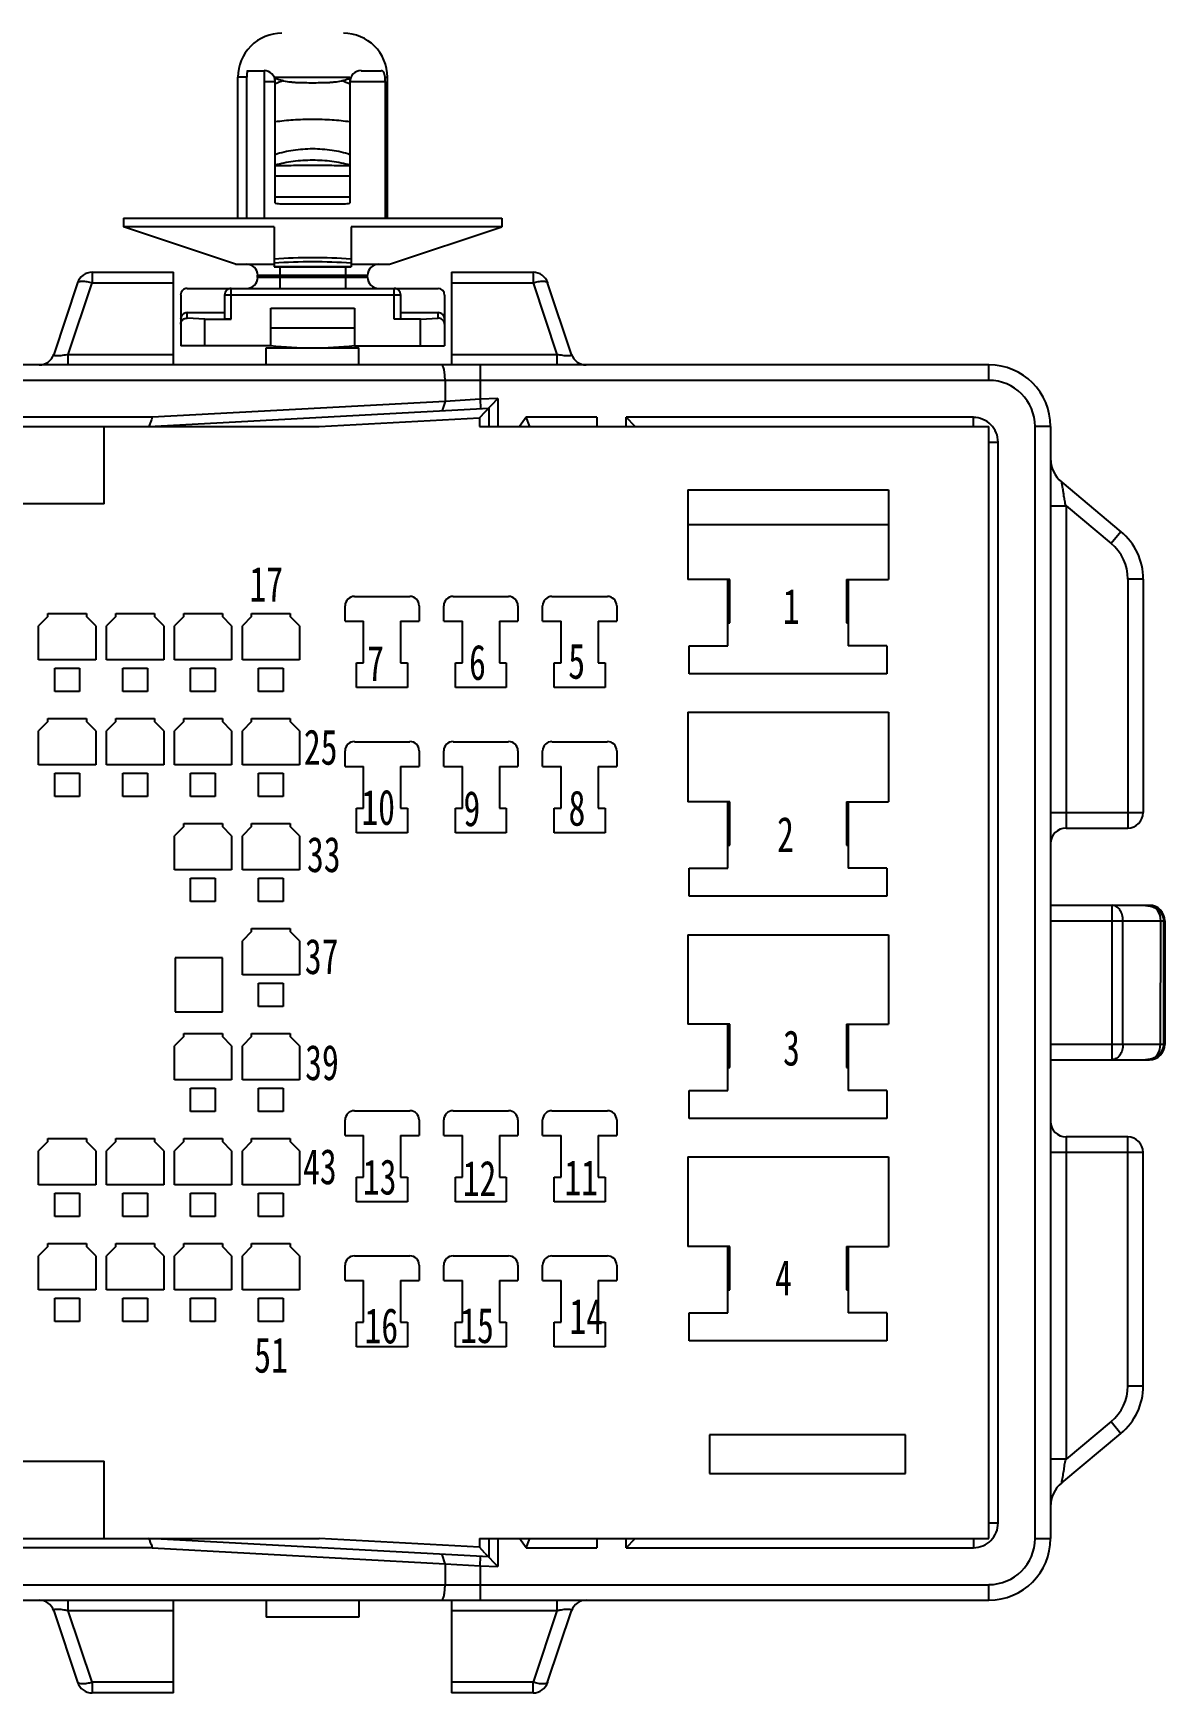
# Model space of a CAD drawing. Header units: inches. Extents: x 47316 to 59086, y 3141 to 11743.
# Drawn here: x 50773.7 to 50842.9, y 6230 to 6331.6 of the extents above; entities that cross this region are included whole.
import ezdxf

# ---------------------------------------------------------------- set-up
doc = ezdxf.new("R2010")
doc.units = ezdxf.units.IN
doc.header["$MEASUREMENT"] = 0
doc.layers.add('_BLACK_HOLE', color=7, linetype='Continuous')
doc.styles.get("Standard").update_dxf_attribs({"font": ''})
doc.styles.get('Standard').set_extended_font_data('SimSun')

msp = doc.modelspace()

# ---------------------------------------------------------------- linework, layer by layer
at = {"layer": '_BLACK_HOLE', "color": 0}
for p, q in [((50786.78, 6329.29), (50787.82, 6329.29)), ((50787.82, 6329.29), (50787.82, 6320.27)), ((50793.75, 6329.29), (50794.98, 6329.29)), ((50786.75, 6328.89), (50786.21, 6328.89)), ((50786.21, 6320.27), (50786.21, 6328.89)), ((50786.75, 6320.27), (50786.75, 6328.89)), ((50787.82, 6328.62), (50788.5, 6328.62)), ((50788.5, 6328.89), (50793.07, 6328.89)), ((50788.5, 6321.19), (50788.5, 6328.89)), ((50793.07, 6328.89), (50793.07, 6321.19)), ((50793.07, 6328.62), (50795.23, 6328.62)), ((50795.22, 6328.89), (50795.36, 6328.89)), ((50795.23, 6328.62), (50795.23, 6320.27)), ((50795.36, 6320.27), (50795.36, 6328.89)), ((50793.07, 6322.83), (50788.5, 6322.83)), ((50793.07, 6321.55), (50788.5, 6321.55)), ((50788.86, 6321.15), (50792.71, 6321.15)), ((50779.21, 6320.27), (50802.36, 6320.27)), ((50779.21, 6320.27), (50779.21, 6319.73)), ((50802.36, 6320.27), (50802.36, 6319.73)), ((50788.43, 6319.73), (50779.21, 6319.73)), ((50786.07, 6317.45), (50779.21, 6319.73)), ((50788.43, 6319.73), (50788.43, 6317.28)), ((50802.36, 6319.73), (50793.14, 6319.73)), ((50793.14, 6319.73), (50793.14, 6317.28)), ((50795.5, 6317.45), (50802.36, 6319.73)), ((50777.29, 6316.96), (50777.29, 6316.31)), ((50777.29, 6316.96), (50782.28, 6316.96)), ((50782.28, 6311.29), (50782.28, 6316.96)), ((50786.07, 6317.45), (50788.43, 6317.45)), ((50787.42, 6316.64), (50787.42, 6316.77)), ((50787.42, 6316.77), (50794.15, 6316.77)), ((50788.43, 6317.29), (50793.14, 6317.29)), ((50793.14, 6317.28), (50788.43, 6317.28)), ((50788.77, 6317.28), (50788.77, 6315.96)), ((50792.8, 6317.28), (50792.8, 6315.96)), ((50793.14, 6317.45), (50795.5, 6317.45)), ((50794.15, 6316.64), (50794.15, 6316.77)), ((50799.29, 6316.96), (50799.29, 6311.29)), ((50799.29, 6316.96), (50804.28, 6316.96)), ((50804.28, 6316.96), (50804.28, 6316.31)), ((50776.4, 6316.31), (50774.94, 6311.93)), ((50775.83, 6311.93), (50777.29, 6316.31)), ((50777.29, 6316.31), (50782.28, 6316.31)), ((50783.11, 6315.96), (50798.46, 6315.96)), ((50785.8, 6314.08), (50785.8, 6315.96)), ((50788.77, 6316.64), (50787.42, 6316.64)), ((50792.8, 6316.64), (50788.77, 6316.64)), ((50794.15, 6316.64), (50792.8, 6316.64)), ((50795.77, 6314.08), (50795.77, 6315.96)), ((50799.29, 6316.31), (50804.28, 6316.31)), ((50804.28, 6316.31), (50805.74, 6311.93)), ((50806.63, 6311.93), (50805.17, 6316.31)), ((50782.71, 6315.56), (50782.71, 6312.46)), ((50785.4, 6315.56), (50785.4, 6314.11)), ((50796.17, 6315.56), (50785.4, 6315.56)), ((50788.23, 6312.46), (50788.23, 6314.75)), ((50788.23, 6314.75), (50793.34, 6314.75)), ((50793.34, 6314.75), (50793.34, 6312.46)), ((50796.17, 6315.56), (50796.17, 6314.11)), ((50798.86, 6315.56), (50798.86, 6312.46)), ((50783.11, 6314.15), (50783.11, 6314.48)), ((50785.4, 6314.48), (50783.11, 6314.48)), ((50784.19, 6314.08), (50783.11, 6314.15)), ((50784.19, 6312.46), (50784.19, 6314.08)), ((50784.19, 6314.08), (50785.8, 6314.08)), ((50797.38, 6314.08), (50795.77, 6314.08)), ((50798.46, 6314.48), (50796.17, 6314.48)), ((50797.38, 6314.08), (50798.46, 6314.15)), ((50797.38, 6312.46), (50797.38, 6314.08)), ((50798.46, 6314.15), (50798.46, 6314.48)), ((50793.34, 6313.54), (50788.23, 6313.54)), ((50775.83, 6311.29), (50775.83, 6311.93)), ((50775.83, 6311.93), (50782.28, 6311.93)), ((50788.23, 6312.46), (50782.71, 6312.46)), ((50787.95, 6311.29), (50787.95, 6312.33)), ((50787.95, 6312.33), (50793.62, 6312.33)), ((50793.34, 6312.46), (50798.86, 6312.46)), ((50793.62, 6311.29), (50793.62, 6312.33)), ((50799.29, 6311.93), (50805.74, 6311.93)), ((50805.74, 6311.93), (50805.74, 6311.29)), ((50832.17, 6311.29), (50730.5, 6311.29)), ((50801.04, 6311.29), (50801.04, 6309.18)), ((50832.17, 6310.34), (50832.17, 6311.29)), ((50832.17, 6310.34), (50730.5, 6310.34)), ((50798.89, 6310.34), (50798.89, 6309.05)), ((50780.77, 6307.51), (50801.56, 6308.64)), ((50798.89, 6309.05), (50780.97, 6308.08)), ((50798.89, 6309.05), (50798.71, 6308.49)), ((50801.04, 6309.18), (50798.89, 6309.05)), ((50800.99, 6308.04), (50802.12, 6309.24)), ((50802.12, 6309.24), (50801.04, 6309.18)), ((50801.04, 6309.18), (50801.07, 6308.62)), ((50801.56, 6308.64), (50801.56, 6307.51)), ((50802.12, 6309.24), (50802.12, 6307.51)), ((50780.97, 6308.08), (50741.27, 6308.08)), ((50791.18, 6307.51), (50800.99, 6308.04)), ((50800.99, 6308.04), (50800.99, 6307.51)), ((50803.86, 6308.08), (50803.45, 6307.51)), ((50808.17, 6308.08), (50803.86, 6308.08)), ((50804.08, 6307.51), (50803.86, 6308.08)), ((50808.17, 6308.08), (50808.17, 6307.51)), ((50809.97, 6307.51), (50809.97, 6308.08)), ((50831.23, 6308.08), (50809.97, 6308.08)), ((50810.53, 6307.51), (50809.97, 6308.08)), ((50831.23, 6307.51), (50831.23, 6308.08)), ((50730.5, 6307.51), (50791.18, 6307.51)), ((50778.03, 6302.78), (50778.03, 6307.51)), ((50800.99, 6307.51), (50832.17, 6307.51)), ((50832.17, 6239.48), (50832.17, 6307.51)), ((50835.95, 6307.51), (50835.01, 6307.51)), ((50835.01, 6239.48), (50835.01, 6307.51)), ((50835.95, 6307.51), (50835.95, 6239.48)), ((50832.17, 6306.56), (50832.74, 6306.56)), ((50832.74, 6240.42), (50832.74, 6306.56)), ((50813.75, 6303.64), (50826.03, 6303.64)), ((50813.75, 6303.64), (50813.75, 6298.15)), ((50826.03, 6303.64), (50826.03, 6298.15)), ((50836.63, 6304.11), (50840.26, 6301.08)), ((50778.03, 6302.78), (50762.91, 6302.78)), ((50835.95, 6302.66), (50836.9, 6302.66)), ((50836.9, 6302.66), (50836.9, 6282.94)), ((50836.9, 6302.66), (50839.65, 6300.36)), ((50813.75, 6301.51), (50826.03, 6301.51)), ((50840.26, 6301.08), (50839.65, 6300.36)), ((50816.32, 6298.15), (50813.75, 6298.15)), ((50816.2, 6294.09), (50816.2, 6298.15)), ((50816.32, 6295.51), (50816.32, 6298.15)), ((50823.46, 6298.15), (50826.03, 6298.15)), ((50823.46, 6298.15), (50823.46, 6295.51)), ((50823.57, 6298.15), (50823.57, 6294.09)), ((50841.62, 6298.18), (50840.67, 6298.18)), ((50840.67, 6298.18), (50840.67, 6282.94)), ((50841.62, 6298.18), (50841.62, 6283.89)), ((50792.77, 6295.6), (50792.77, 6296.55)), ((50793.34, 6297.12), (50796.74, 6297.12)), ((50797.3, 6296.55), (50797.3, 6295.6)), ((50798.82, 6295.6), (50798.82, 6296.55)), ((50799.38, 6297.12), (50802.78, 6297.12)), ((50803.35, 6296.55), (50803.35, 6295.6)), ((50804.86, 6295.6), (50804.86, 6296.55)), ((50805.43, 6297.12), (50808.83, 6297.12)), ((50809.4, 6296.55), (50809.4, 6295.6)), ((50774.58, 6295.89), (50774.01, 6295.32)), ((50774.58, 6295.89), (50774.58, 6296.08)), ((50774.58, 6296.08), (50776.94, 6296.08)), ((50776.94, 6296.08), (50776.94, 6295.89)), ((50777.51, 6295.32), (50776.94, 6295.89)), ((50778.74, 6295.89), (50778.17, 6295.32)), ((50778.74, 6295.89), (50778.74, 6296.08)), ((50778.74, 6296.08), (50781.1, 6296.08)), ((50781.1, 6296.08), (50781.1, 6295.89)), ((50781.67, 6295.32), (50781.1, 6295.89)), ((50782.9, 6295.89), (50782.33, 6295.32)), ((50782.9, 6295.89), (50782.9, 6296.08)), ((50782.9, 6296.08), (50785.26, 6296.08)), ((50785.26, 6296.08), (50785.26, 6295.89)), ((50785.82, 6295.32), (50785.26, 6295.89)), ((50787.05, 6295.89), (50786.49, 6295.32)), ((50787.05, 6295.89), (50787.05, 6296.08)), ((50787.05, 6296.08), (50789.41, 6296.08)), ((50789.41, 6296.08), (50789.41, 6295.89)), ((50789.98, 6295.32), (50789.41, 6295.89)), ((50792.77, 6295.6), (50793.9, 6295.6)), ((50793.9, 6293.05), (50793.9, 6295.6)), ((50796.17, 6295.6), (50796.17, 6293.05)), ((50796.17, 6295.6), (50797.3, 6295.6)), ((50798.82, 6295.6), (50799.95, 6295.6)), ((50799.95, 6293.05), (50799.95, 6295.6)), ((50802.22, 6295.6), (50802.22, 6293.05)), ((50802.22, 6295.6), (50803.35, 6295.6)), ((50804.86, 6295.6), (50806, 6295.6)), ((50806, 6293.05), (50806, 6295.6)), ((50808.27, 6295.6), (50809.4, 6295.6)), ((50808.27, 6295.6), (50808.27, 6293.05)), ((50816.2, 6295.51), (50816.32, 6295.51)), ((50823.46, 6295.51), (50823.57, 6295.51)), ((50774.01, 6293.24), (50774.01, 6295.32)), ((50777.51, 6295.32), (50777.51, 6293.24)), ((50778.17, 6293.24), (50778.17, 6295.32)), ((50781.67, 6295.32), (50781.67, 6293.24)), ((50782.33, 6293.24), (50782.33, 6295.32)), ((50785.82, 6295.32), (50785.82, 6293.24)), ((50786.49, 6293.24), (50786.49, 6295.32)), ((50789.98, 6295.32), (50789.98, 6293.24)), ((50813.84, 6294.09), (50816.2, 6294.09)), ((50813.84, 6292.39), (50813.84, 6294.09)), ((50825.93, 6294.09), (50823.57, 6294.09)), ((50825.93, 6294.09), (50825.93, 6292.39)), ((50777.51, 6293.24), (50774.01, 6293.24)), ((50775.01, 6291.3), (50775.01, 6292.72)), ((50775.01, 6292.72), (50776.52, 6292.72)), ((50776.52, 6292.72), (50776.52, 6291.3)), ((50781.67, 6293.24), (50778.17, 6293.24)), ((50779.16, 6291.3), (50779.16, 6292.72)), ((50779.16, 6292.72), (50780.67, 6292.72)), ((50780.67, 6292.72), (50780.67, 6291.3)), ((50785.82, 6293.24), (50782.33, 6293.24)), ((50783.32, 6291.3), (50783.32, 6292.72)), ((50783.32, 6292.72), (50784.83, 6292.72)), ((50784.83, 6292.72), (50784.83, 6291.3)), ((50789.98, 6293.24), (50786.49, 6293.24)), ((50787.48, 6291.3), (50787.48, 6292.72)), ((50787.48, 6292.72), (50788.99, 6292.72)), ((50788.99, 6292.72), (50788.99, 6291.3)), ((50793.48, 6291.54), (50793.48, 6293.05)), ((50793.48, 6293.05), (50793.9, 6293.05)), ((50796.17, 6293.05), (50796.6, 6293.05)), ((50796.6, 6293.05), (50796.6, 6291.54)), ((50799.53, 6291.54), (50799.53, 6293.05)), ((50799.53, 6293.05), (50799.95, 6293.05)), ((50802.22, 6293.05), (50802.64, 6293.05)), ((50802.64, 6293.05), (50802.64, 6291.54)), ((50805.57, 6293.05), (50806, 6293.05)), ((50805.57, 6291.54), (50805.57, 6293.05)), ((50808.27, 6293.05), (50808.69, 6293.05)), ((50808.69, 6293.05), (50808.69, 6291.54)), ((50825.93, 6292.39), (50813.84, 6292.39)), ((50796.6, 6291.54), (50793.48, 6291.54)), ((50802.64, 6291.54), (50799.53, 6291.54)), ((50808.69, 6291.54), (50805.57, 6291.54)), ((50776.52, 6291.3), (50775.01, 6291.3)), ((50780.67, 6291.3), (50779.16, 6291.3)), ((50784.83, 6291.3), (50783.32, 6291.3)), ((50788.99, 6291.3), (50787.48, 6291.3)), ((50774.58, 6289.46), (50774.01, 6288.89)), ((50774.58, 6289.46), (50774.58, 6289.65)), ((50774.58, 6289.65), (50776.94, 6289.65)), ((50776.94, 6289.65), (50776.94, 6289.46)), ((50777.51, 6288.89), (50776.94, 6289.46)), ((50778.74, 6289.46), (50778.17, 6288.89)), ((50778.74, 6289.46), (50778.74, 6289.65)), ((50778.74, 6289.65), (50781.1, 6289.65)), ((50781.1, 6289.65), (50781.1, 6289.46)), ((50781.67, 6288.89), (50781.1, 6289.46)), ((50782.9, 6289.46), (50782.33, 6288.89)), ((50782.9, 6289.46), (50782.9, 6289.65)), ((50782.9, 6289.65), (50785.26, 6289.65)), ((50785.26, 6289.65), (50785.26, 6289.46)), ((50785.82, 6288.89), (50785.26, 6289.46)), ((50787.05, 6289.46), (50786.49, 6288.89)), ((50787.05, 6289.46), (50787.05, 6289.65)), ((50787.05, 6289.65), (50789.41, 6289.65)), ((50789.41, 6289.65), (50789.41, 6289.46)), ((50789.98, 6288.89), (50789.41, 6289.46)), ((50813.75, 6290.03), (50826.03, 6290.03)), ((50813.75, 6290.03), (50813.75, 6284.55)), ((50826.03, 6290.03), (50826.03, 6284.55)), ((50774.01, 6286.82), (50774.01, 6288.89)), ((50777.51, 6288.89), (50777.51, 6286.82)), ((50778.17, 6286.82), (50778.17, 6288.89)), ((50781.67, 6288.89), (50781.67, 6286.82)), ((50782.33, 6286.82), (50782.33, 6288.89)), ((50785.82, 6288.89), (50785.82, 6286.82)), ((50786.49, 6286.82), (50786.49, 6288.89)), ((50789.98, 6288.89), (50789.98, 6286.82)), ((50792.77, 6286.72), (50792.77, 6287.67)), ((50793.34, 6288.23), (50796.74, 6288.23)), ((50797.3, 6287.67), (50797.3, 6286.72)), ((50798.82, 6286.72), (50798.82, 6287.67)), ((50799.38, 6288.23), (50802.78, 6288.23)), ((50803.35, 6287.67), (50803.35, 6286.72)), ((50804.86, 6286.72), (50804.86, 6287.67)), ((50805.43, 6288.23), (50808.83, 6288.23)), ((50809.4, 6287.67), (50809.4, 6286.72)), ((50777.51, 6286.82), (50774.01, 6286.82)), ((50775.01, 6284.88), (50775.01, 6286.3)), ((50775.01, 6286.3), (50776.52, 6286.3)), ((50776.52, 6286.3), (50776.52, 6284.88)), ((50781.67, 6286.82), (50778.17, 6286.82)), ((50779.16, 6284.88), (50779.16, 6286.3)), ((50779.16, 6286.3), (50780.67, 6286.3)), ((50780.67, 6286.3), (50780.67, 6284.88)), ((50785.82, 6286.82), (50782.33, 6286.82)), ((50783.32, 6284.88), (50783.32, 6286.3)), ((50783.32, 6286.3), (50784.83, 6286.3)), ((50784.83, 6286.3), (50784.83, 6284.88)), ((50789.98, 6286.82), (50786.49, 6286.82)), ((50787.48, 6284.88), (50787.48, 6286.3)), ((50787.48, 6286.3), (50788.99, 6286.3)), ((50788.99, 6286.3), (50788.99, 6284.88)), ((50792.77, 6286.72), (50793.9, 6286.72)), ((50793.9, 6284.17), (50793.9, 6286.72)), ((50796.17, 6286.72), (50796.17, 6284.17)), ((50796.17, 6286.72), (50797.3, 6286.72)), ((50798.82, 6286.72), (50799.95, 6286.72)), ((50799.95, 6284.17), (50799.95, 6286.72)), ((50802.22, 6286.72), (50803.35, 6286.72)), ((50802.22, 6286.72), (50802.22, 6284.17)), ((50804.86, 6286.72), (50806, 6286.72)), ((50806, 6284.17), (50806, 6286.72)), ((50808.27, 6286.72), (50809.4, 6286.72)), ((50808.27, 6286.72), (50808.27, 6284.17)), ((50776.52, 6284.88), (50775.01, 6284.88)), ((50780.67, 6284.88), (50779.16, 6284.88)), ((50784.83, 6284.88), (50783.32, 6284.88)), ((50788.99, 6284.88), (50787.48, 6284.88)), ((50816.32, 6284.55), (50813.75, 6284.55)), ((50816.2, 6280.49), (50816.2, 6284.55)), ((50816.32, 6281.9), (50816.32, 6284.55)), ((50823.46, 6284.55), (50826.03, 6284.55)), ((50823.46, 6284.55), (50823.46, 6281.9)), ((50823.57, 6284.55), (50823.57, 6280.49)), ((50782.9, 6283.04), (50782.9, 6283.23)), ((50782.9, 6283.23), (50785.26, 6283.23)), ((50785.26, 6283.23), (50785.26, 6283.04)), ((50787.05, 6283.04), (50787.05, 6283.23)), ((50787.05, 6283.23), (50789.41, 6283.23)), ((50789.41, 6283.23), (50789.41, 6283.04)), ((50793.48, 6282.66), (50793.48, 6284.17)), ((50793.48, 6284.17), (50793.9, 6284.17)), ((50796.17, 6284.17), (50796.6, 6284.17)), ((50796.6, 6284.17), (50796.6, 6282.66)), ((50799.53, 6284.17), (50799.95, 6284.17)), ((50799.53, 6282.66), (50799.53, 6284.17)), ((50802.22, 6284.17), (50802.64, 6284.17)), ((50802.64, 6284.17), (50802.64, 6282.66)), ((50805.57, 6284.17), (50806, 6284.17)), ((50805.57, 6282.66), (50805.57, 6284.17)), ((50808.27, 6284.17), (50808.69, 6284.17)), ((50808.69, 6284.17), (50808.69, 6282.66)), ((50835.95, 6283.89), (50841.62, 6283.89)), ((50782.9, 6283.04), (50782.33, 6282.47)), ((50782.33, 6280.39), (50782.33, 6282.47)), ((50785.82, 6282.47), (50785.26, 6283.04)), ((50785.82, 6282.47), (50785.82, 6280.39)), ((50787.05, 6283.04), (50786.49, 6282.47)), ((50786.49, 6280.39), (50786.49, 6282.47)), ((50789.98, 6282.47), (50789.41, 6283.04)), ((50789.98, 6282.47), (50789.98, 6280.39)), ((50796.6, 6282.66), (50793.48, 6282.66)), ((50802.64, 6282.66), (50799.53, 6282.66)), ((50808.69, 6282.66), (50805.57, 6282.66)), ((50836.9, 6282.94), (50840.67, 6282.94)), ((50816.2, 6281.9), (50816.32, 6281.9)), ((50823.46, 6281.9), (50823.57, 6281.9)), ((50785.82, 6280.39), (50782.33, 6280.39)), ((50789.98, 6280.39), (50786.49, 6280.39)), ((50813.84, 6280.49), (50816.2, 6280.49)), ((50813.84, 6278.78), (50813.84, 6280.49)), ((50825.93, 6280.49), (50823.57, 6280.49)), ((50825.93, 6280.49), (50825.93, 6278.78)), ((50783.32, 6278.45), (50783.32, 6279.87)), ((50783.32, 6279.87), (50784.83, 6279.87)), ((50784.83, 6279.87), (50784.83, 6278.45)), ((50787.48, 6278.45), (50787.48, 6279.87)), ((50787.48, 6279.87), (50788.99, 6279.87)), ((50788.99, 6279.87), (50788.99, 6278.45)), ((50784.83, 6278.45), (50783.32, 6278.45)), ((50788.99, 6278.45), (50787.48, 6278.45)), ((50825.93, 6278.78), (50813.84, 6278.78)), ((50835.95, 6278.22), (50842, 6278.22)), ((50839.72, 6268.77), (50839.72, 6278.22)), ((50835.95, 6277.27), (50842.86, 6277.27)), ((50840.38, 6269.71), (50840.38, 6277.27)), ((50842.67, 6277.27), (50842.66, 6269.71)), ((50842.86, 6277.27), (50842.86, 6269.72)), ((50842.94, 6277.27), (50842.94, 6269.71)), ((50787.05, 6276.61), (50786.49, 6276.04)), ((50787.05, 6276.61), (50787.05, 6276.8)), ((50787.05, 6276.8), (50789.41, 6276.8)), ((50789.41, 6276.8), (50789.41, 6276.61)), ((50789.98, 6276.04), (50789.41, 6276.61)), ((50813.75, 6276.42), (50826.03, 6276.42)), ((50813.75, 6276.42), (50813.75, 6270.94)), ((50826.03, 6276.42), (50826.03, 6270.94)), ((50786.49, 6273.97), (50786.49, 6276.04)), ((50789.98, 6276.04), (50789.98, 6273.97)), ((50782.38, 6275.01), (50782.38, 6271.7)), ((50785.26, 6275.01), (50782.38, 6275.01)), ((50785.26, 6271.7), (50785.26, 6275.01)), ((50789.98, 6273.97), (50786.49, 6273.97)), ((50787.48, 6273.45), (50788.99, 6273.45)), ((50787.48, 6272.03), (50787.48, 6273.45)), ((50788.99, 6273.45), (50788.99, 6272.03)), ((50782.38, 6271.7), (50785.26, 6271.7)), ((50788.99, 6272.03), (50787.48, 6272.03)), ((50782.9, 6270.19), (50782.33, 6269.62)), ((50782.9, 6270.19), (50782.9, 6270.38)), ((50782.9, 6270.38), (50785.26, 6270.38)), ((50785.26, 6270.38), (50785.26, 6270.19)), ((50785.82, 6269.62), (50785.26, 6270.19)), ((50787.05, 6270.19), (50786.49, 6269.62)), ((50787.05, 6270.38), (50789.41, 6270.38)), ((50787.05, 6270.19), (50787.05, 6270.38)), ((50789.41, 6270.38), (50789.41, 6270.19)), ((50789.98, 6269.62), (50789.41, 6270.19)), ((50816.32, 6270.94), (50813.75, 6270.94)), ((50816.2, 6266.88), (50816.2, 6270.94)), ((50816.32, 6268.3), (50816.32, 6270.94)), ((50823.46, 6270.94), (50826.03, 6270.94)), ((50823.46, 6270.94), (50823.46, 6268.3)), ((50823.57, 6270.94), (50823.57, 6266.88)), ((50782.33, 6267.54), (50782.33, 6269.62)), ((50785.82, 6269.62), (50785.82, 6267.54)), ((50786.49, 6267.54), (50786.49, 6269.62)), ((50789.98, 6269.62), (50789.98, 6267.54)), ((50842.86, 6269.71), (50835.95, 6269.71)), ((50816.2, 6268.3), (50816.32, 6268.3)), ((50823.46, 6268.3), (50823.57, 6268.3)), ((50835.95, 6268.77), (50842, 6268.77)), ((50785.82, 6267.54), (50782.33, 6267.54)), ((50783.32, 6267.02), (50784.83, 6267.02)), ((50783.32, 6265.6), (50783.32, 6267.02)), ((50784.83, 6267.02), (50784.83, 6265.6)), ((50789.98, 6267.54), (50786.49, 6267.54)), ((50787.48, 6267.02), (50788.99, 6267.02)), ((50787.48, 6265.6), (50787.48, 6267.02)), ((50788.99, 6267.02), (50788.99, 6265.6)), ((50813.84, 6266.88), (50816.2, 6266.88)), ((50813.84, 6265.18), (50813.84, 6266.88)), ((50825.93, 6266.88), (50823.57, 6266.88)), ((50825.93, 6266.88), (50825.93, 6265.18)), ((50784.83, 6265.6), (50783.32, 6265.6)), ((50788.99, 6265.6), (50787.48, 6265.6)), ((50792.77, 6264.14), (50792.77, 6265.08)), ((50793.34, 6265.65), (50796.74, 6265.65)), ((50797.3, 6265.08), (50797.3, 6264.14)), ((50798.82, 6264.14), (50798.82, 6265.08)), ((50799.38, 6265.65), (50802.78, 6265.65)), ((50803.35, 6265.08), (50803.35, 6264.14)), ((50804.86, 6264.14), (50804.86, 6265.08)), ((50805.43, 6265.65), (50808.83, 6265.65)), ((50809.4, 6265.08), (50809.4, 6264.14)), ((50825.93, 6265.18), (50813.84, 6265.18)), ((50774.58, 6263.95), (50776.94, 6263.95)), ((50774.58, 6263.76), (50774.58, 6263.95)), ((50776.94, 6263.95), (50776.94, 6263.76)), ((50778.74, 6263.95), (50781.1, 6263.95)), ((50778.74, 6263.76), (50778.74, 6263.95)), ((50781.1, 6263.95), (50781.1, 6263.76)), ((50782.9, 6263.95), (50785.26, 6263.95)), ((50782.9, 6263.76), (50782.9, 6263.95)), ((50785.26, 6263.95), (50785.26, 6263.76)), ((50787.05, 6263.95), (50789.41, 6263.95)), ((50787.05, 6263.76), (50787.05, 6263.95)), ((50789.41, 6263.95), (50789.41, 6263.76)), ((50792.77, 6264.14), (50793.9, 6264.14)), ((50793.9, 6261.59), (50793.9, 6264.14)), ((50796.17, 6264.14), (50797.3, 6264.14)), ((50796.17, 6264.14), (50796.17, 6261.59)), ((50798.82, 6264.14), (50799.95, 6264.14)), ((50799.95, 6261.59), (50799.95, 6264.14)), ((50802.22, 6264.14), (50803.35, 6264.14)), ((50802.22, 6264.14), (50802.22, 6261.59)), ((50804.86, 6264.14), (50806, 6264.14)), ((50806, 6261.59), (50806, 6264.14)), ((50808.27, 6264.14), (50809.4, 6264.14)), ((50808.27, 6264.14), (50808.27, 6261.59)), ((50840.67, 6264.04), (50836.9, 6264.04)), ((50836.9, 6264.04), (50836.9, 6244.33)), ((50840.67, 6248.81), (50840.67, 6264.04)), ((50774.58, 6263.76), (50774.01, 6263.19)), ((50774.01, 6261.12), (50774.01, 6263.19)), ((50777.51, 6263.19), (50776.94, 6263.76)), ((50777.51, 6263.19), (50777.51, 6261.12)), ((50778.74, 6263.76), (50778.17, 6263.19)), ((50778.17, 6261.12), (50778.17, 6263.19)), ((50781.67, 6263.19), (50781.1, 6263.76)), ((50781.67, 6263.19), (50781.67, 6261.12)), ((50782.9, 6263.76), (50782.33, 6263.19)), ((50782.33, 6261.12), (50782.33, 6263.19)), ((50785.82, 6263.19), (50785.26, 6263.76)), ((50785.82, 6263.19), (50785.82, 6261.12)), ((50787.05, 6263.76), (50786.49, 6263.19)), ((50786.49, 6261.12), (50786.49, 6263.19)), ((50789.98, 6263.19), (50789.41, 6263.76)), ((50789.98, 6263.19), (50789.98, 6261.12)), ((50841.62, 6263.1), (50835.95, 6263.1)), ((50841.62, 6248.81), (50841.62, 6263.1)), ((50813.75, 6262.82), (50826.03, 6262.82)), ((50813.75, 6262.82), (50813.75, 6257.34)), ((50826.03, 6262.82), (50826.03, 6257.34)), ((50777.51, 6261.12), (50774.01, 6261.12)), ((50781.67, 6261.12), (50778.17, 6261.12)), ((50785.82, 6261.12), (50782.33, 6261.12)), ((50789.98, 6261.12), (50786.49, 6261.12)), ((50793.48, 6261.59), (50793.9, 6261.59)), ((50793.48, 6260.08), (50793.48, 6261.59)), ((50796.17, 6261.59), (50796.6, 6261.59)), ((50796.6, 6261.59), (50796.6, 6260.08)), ((50799.53, 6261.59), (50799.95, 6261.59)), ((50799.53, 6260.08), (50799.53, 6261.59)), ((50802.22, 6261.59), (50802.64, 6261.59)), ((50802.64, 6261.59), (50802.64, 6260.08)), ((50805.57, 6261.59), (50806, 6261.59)), ((50805.57, 6260.08), (50805.57, 6261.59)), ((50808.27, 6261.59), (50808.69, 6261.59)), ((50808.69, 6261.59), (50808.69, 6260.08)), ((50775.01, 6260.6), (50776.52, 6260.6)), ((50775.01, 6259.18), (50775.01, 6260.6)), ((50776.52, 6260.6), (50776.52, 6259.18)), ((50779.16, 6260.6), (50780.67, 6260.6)), ((50779.16, 6259.18), (50779.16, 6260.6)), ((50780.67, 6260.6), (50780.67, 6259.18)), ((50783.32, 6260.6), (50784.83, 6260.6)), ((50783.32, 6259.18), (50783.32, 6260.6)), ((50784.83, 6260.6), (50784.83, 6259.18)), ((50787.48, 6260.6), (50788.99, 6260.6)), ((50787.48, 6259.18), (50787.48, 6260.6)), ((50788.99, 6260.6), (50788.99, 6259.18)), ((50796.6, 6260.08), (50793.48, 6260.08)), ((50802.64, 6260.08), (50799.53, 6260.08)), ((50808.69, 6260.08), (50805.57, 6260.08)), ((50776.52, 6259.18), (50775.01, 6259.18)), ((50780.67, 6259.18), (50779.16, 6259.18)), ((50784.83, 6259.18), (50783.32, 6259.18)), ((50788.99, 6259.18), (50787.48, 6259.18)), ((50774.58, 6257.34), (50774.01, 6256.77)), ((50774.58, 6257.52), (50776.94, 6257.52)), ((50774.58, 6257.34), (50774.58, 6257.52)), ((50776.94, 6257.52), (50776.94, 6257.34)), ((50777.51, 6256.77), (50776.94, 6257.34)), ((50778.74, 6257.34), (50778.17, 6256.77)), ((50778.74, 6257.52), (50781.1, 6257.52)), ((50778.74, 6257.34), (50778.74, 6257.52)), ((50781.1, 6257.52), (50781.1, 6257.34)), ((50781.67, 6256.77), (50781.1, 6257.34)), ((50782.9, 6257.34), (50782.33, 6256.77)), ((50782.9, 6257.52), (50785.26, 6257.52)), ((50782.9, 6257.34), (50782.9, 6257.52)), ((50785.26, 6257.52), (50785.26, 6257.34)), ((50785.82, 6256.77), (50785.26, 6257.34)), ((50787.05, 6257.34), (50786.49, 6256.77)), ((50787.05, 6257.52), (50789.41, 6257.52)), ((50787.05, 6257.34), (50787.05, 6257.52)), ((50789.41, 6257.52), (50789.41, 6257.34)), ((50789.98, 6256.77), (50789.41, 6257.34)), ((50816.32, 6257.34), (50813.75, 6257.34)), ((50816.2, 6253.27), (50816.2, 6257.34)), ((50816.32, 6254.69), (50816.32, 6257.34)), ((50823.46, 6257.34), (50826.03, 6257.34)), ((50823.46, 6257.34), (50823.46, 6254.69)), ((50823.57, 6257.34), (50823.57, 6253.27)), ((50774.01, 6254.69), (50774.01, 6256.77)), ((50777.51, 6256.77), (50777.51, 6254.69)), ((50778.17, 6254.69), (50778.17, 6256.77)), ((50781.67, 6256.77), (50781.67, 6254.69)), ((50782.33, 6254.69), (50782.33, 6256.77)), ((50785.82, 6256.77), (50785.82, 6254.69)), ((50786.49, 6254.69), (50786.49, 6256.77)), ((50789.98, 6256.77), (50789.98, 6254.69)), ((50792.77, 6255.26), (50792.77, 6256.2)), ((50793.34, 6256.77), (50796.74, 6256.77)), ((50797.3, 6256.2), (50797.3, 6255.26)), ((50798.82, 6255.26), (50798.82, 6256.2)), ((50799.38, 6256.77), (50802.78, 6256.77)), ((50803.35, 6256.2), (50803.35, 6255.26)), ((50804.86, 6255.26), (50804.86, 6256.2)), ((50805.43, 6256.77), (50808.83, 6256.77)), ((50809.4, 6256.2), (50809.4, 6255.26)), ((50792.77, 6255.26), (50793.9, 6255.26)), ((50793.9, 6252.71), (50793.9, 6255.26)), ((50796.17, 6255.26), (50797.3, 6255.26)), ((50796.17, 6255.26), (50796.17, 6252.71)), ((50798.82, 6255.26), (50799.95, 6255.26)), ((50799.95, 6252.71), (50799.95, 6255.26)), ((50802.22, 6255.26), (50803.35, 6255.26)), ((50802.22, 6255.26), (50802.22, 6252.71)), ((50804.86, 6255.26), (50806, 6255.26)), ((50806, 6252.71), (50806, 6255.26)), ((50808.27, 6255.26), (50809.4, 6255.26)), ((50808.27, 6255.26), (50808.27, 6252.71)), ((50777.51, 6254.69), (50774.01, 6254.69)), ((50775.01, 6254.17), (50776.52, 6254.17)), ((50775.01, 6252.75), (50775.01, 6254.17)), ((50776.52, 6254.17), (50776.52, 6252.75)), ((50781.67, 6254.69), (50778.17, 6254.69)), ((50779.16, 6254.17), (50780.67, 6254.17)), ((50779.16, 6252.75), (50779.16, 6254.17)), ((50780.67, 6254.17), (50780.67, 6252.75)), ((50785.82, 6254.69), (50782.33, 6254.69)), ((50783.32, 6254.17), (50784.83, 6254.17)), ((50783.32, 6252.75), (50783.32, 6254.17)), ((50784.83, 6254.17), (50784.83, 6252.75)), ((50789.98, 6254.69), (50786.49, 6254.69)), ((50787.48, 6254.17), (50788.99, 6254.17)), ((50787.48, 6252.75), (50787.48, 6254.17)), ((50788.99, 6254.17), (50788.99, 6252.75)), ((50816.2, 6254.69), (50816.32, 6254.69)), ((50823.46, 6254.69), (50823.57, 6254.69)), ((50776.52, 6252.75), (50775.01, 6252.75)), ((50780.67, 6252.75), (50779.16, 6252.75)), ((50784.83, 6252.75), (50783.32, 6252.75)), ((50788.99, 6252.75), (50787.48, 6252.75)), ((50813.84, 6253.27), (50816.2, 6253.27)), ((50813.84, 6251.57), (50813.84, 6253.27)), ((50825.93, 6253.27), (50823.57, 6253.27)), ((50825.93, 6253.27), (50825.93, 6251.57)), ((50793.48, 6252.71), (50793.9, 6252.71)), ((50793.48, 6251.19), (50793.48, 6252.71)), ((50796.17, 6252.71), (50796.6, 6252.71)), ((50796.6, 6252.71), (50796.6, 6251.19)), ((50799.53, 6252.71), (50799.95, 6252.71)), ((50799.53, 6251.19), (50799.53, 6252.71)), ((50802.22, 6252.71), (50802.64, 6252.71)), ((50802.64, 6252.71), (50802.64, 6251.19)), ((50805.57, 6252.71), (50806, 6252.71)), ((50805.57, 6251.19), (50805.57, 6252.71)), ((50808.27, 6252.71), (50808.69, 6252.71)), ((50808.69, 6252.71), (50808.69, 6251.19)), ((50796.6, 6251.19), (50793.48, 6251.19)), ((50802.64, 6251.19), (50799.53, 6251.19)), ((50808.69, 6251.19), (50805.57, 6251.19)), ((50825.93, 6251.57), (50813.84, 6251.57)), ((50840.67, 6248.81), (50841.62, 6248.81)), ((50827.07, 6245.81), (50815.07, 6245.81)), ((50815.07, 6245.81), (50815.07, 6243.45)), ((50827.07, 6243.45), (50827.07, 6245.81)), ((50836.63, 6242.88), (50840.26, 6245.9)), ((50839.65, 6246.63), (50836.9, 6244.33)), ((50839.65, 6246.63), (50840.26, 6245.9)), ((50762.91, 6244.2), (50778.03, 6244.2)), ((50778.03, 6239.48), (50778.03, 6244.2)), ((50836.9, 6244.33), (50835.95, 6244.33)), ((50815.07, 6243.45), (50827.07, 6243.45)), ((50832.17, 6240.42), (50832.74, 6240.42)), ((50730.5, 6239.48), (50791.18, 6239.48)), ((50780.97, 6238.91), (50741.27, 6238.91)), ((50801.56, 6238.34), (50780.77, 6239.48)), ((50780.97, 6238.91), (50798.89, 6237.93)), ((50800.99, 6238.94), (50791.18, 6239.48)), ((50800.99, 6239.48), (50832.17, 6239.48)), ((50800.99, 6239.48), (50800.99, 6238.94)), ((50801.33, 6238.58), (50800.99, 6238.94)), ((50801.33, 6238.58), (50802.12, 6237.75)), ((50801.56, 6239.48), (50801.56, 6238.34)), ((50802.12, 6239.48), (50802.12, 6237.75)), ((50803.86, 6238.91), (50803.45, 6239.48)), ((50803.86, 6238.91), (50804.08, 6239.48)), ((50803.86, 6238.91), (50808.17, 6238.91)), ((50808.17, 6239.48), (50808.17, 6238.91)), ((50809.97, 6238.91), (50809.97, 6239.48)), ((50809.97, 6238.91), (50810.53, 6239.48)), ((50809.97, 6238.91), (50831.23, 6238.91)), ((50831.23, 6239.48), (50831.23, 6238.91)), ((50835.01, 6239.48), (50835.95, 6239.48)), ((50798.89, 6237.93), (50798.71, 6238.5)), ((50798.89, 6237.93), (50801.04, 6237.8)), ((50798.89, 6237.93), (50798.89, 6236.64)), ((50801.04, 6237.8), (50801.07, 6238.37)), ((50801.04, 6237.8), (50802.12, 6237.75)), ((50801.04, 6237.8), (50801.04, 6235.7)), ((50730.5, 6236.64), (50832.17, 6236.64)), ((50832.17, 6235.7), (50832.17, 6236.64)), ((50730.5, 6235.7), (50832.17, 6235.7)), ((50775.83, 6235.05), (50775.83, 6235.7)), ((50782.28, 6230.03), (50782.28, 6235.7)), ((50787.95, 6235.7), (50787.95, 6234.66)), ((50793.62, 6235.7), (50793.62, 6234.66)), ((50799.29, 6235.7), (50799.29, 6230.03)), ((50805.74, 6235.7), (50805.74, 6235.05)), ((50774.94, 6235.05), (50776.4, 6230.68)), ((50782.28, 6235.05), (50775.83, 6235.05)), ((50777.29, 6230.67), (50775.83, 6235.05)), ((50793.62, 6234.66), (50787.95, 6234.66)), ((50805.74, 6235.05), (50799.29, 6235.05)), ((50805.74, 6235.05), (50804.28, 6230.68)), ((50805.17, 6230.67), (50806.63, 6235.05)), ((50776.41, 6230.65), (50776.4, 6230.67)), ((50782.28, 6230.67), (50777.29, 6230.67)), ((50777.29, 6230.67), (50777.29, 6230.03)), ((50804.28, 6230.68), (50799.29, 6230.67)), ((50804.28, 6230.03), (50804.28, 6230.68)), ((50782.28, 6230.03), (50777.29, 6230.03)), ((50804.28, 6230.03), (50799.29, 6230.03))]:
    msp.add_line(p, q, dxfattribs=at)
for centre, radius, start, end in [((50788.9, 6328.89), 2.69, 89.9984, 180.0001), ((50792.67, 6328.89), 2.69, 0.0002, 90.0001), ((50789.13, 6328.89), 2.38, 170.226, 179.986), ((50787.82, 6328.62), 0.673, 359.9994, 90.0005), ((50793.75, 6328.62), 0.673, 89.9993, 180.0003), ((50790.64, 6323.69), 5.25, 108.1436, 114.1527), ((50790.92, 6323.66), 5.27, 65.8593, 71.8415), ((50790.78, 6282.68), 35.16, 89.996, 93.8378), ((50790.8, 6283.05), 34.79, 86.1417, 90.0256), ((50777.29, 6316.01), 0.945, 90.0004, 161.5646), ((50786.75, 6316.77), 0.673, 0.0018, 89.9937), ((50790.77, 6284.45), 33.14, 89.9714, 94.0483), ((50790.79, 6284.05), 33.54, 85.976, 90.0054), ((50794.82, 6316.77), 0.673, 90.0063, 179.9829), ((50804.28, 6316.01), 0.945, 18.4354, 89.9995), ((50783.11, 6315.56), 0.404, 89.9997, 180.0003), ((50785.8, 6315.56), 0.404, 89.9961, 180.0061), ((50786.75, 6316.64), 0.673, 269.9993, 359.7708), ((50794.82, 6316.64), 0.673, 180.2247, 269.999), ((50795.77, 6315.56), 0.404, 359.9959, 90.0081), ((50798.46, 6315.56), 0.404, 0, 90), ((50783.11, 6314.08), 0.404, 89.9959, 180.0042), ((50798.46, 6314.08), 0.404, 359.9959, 90.004), ((50774.04, 6312.23), 0.945, 270.0005, 341.5648), ((50790.78, 6336.43), 24.1, 263.9068, 276.0932), ((50807.53, 6312.23), 0.945, 198.4353, 269.9995), ((50832.17, 6307.51), 3.78, 0, 90), ((50832.17, 6307.51), 2.83, 0.0054, 89.9988), ((50831.23, 6306.56), 1.51, 359.9994, 90.0006), ((50837.84, 6305.56), 1.89, 180.0066, 230.1878), ((50837.84, 6298.18), 3.78, 0.0042, 50.1902), ((50837.84, 6298.18), 2.84, 0.0087, 50.1857), ((50793.34, 6296.55), 0.567, 90, 180), ((50796.74, 6296.55), 0.567, 0, 90), ((50799.38, 6296.55), 0.567, 90, 180), ((50802.78, 6296.55), 0.567, 0, 90), ((50805.43, 6296.55), 0.567, 90, 180), ((50808.83, 6296.55), 0.567, 0, 90), ((50793.34, 6287.67), 0.567, 90, 180), ((50796.74, 6287.67), 0.567, 0, 90), ((50799.38, 6287.67), 0.567, 90, 180), ((50802.78, 6287.67), 0.567, 0, 90), ((50805.43, 6287.67), 0.567, 90, 180), ((50808.83, 6287.67), 0.567, 0, 90), ((50840.67, 6283.89), 0.945, 270.0004, 359.9996), ((50836.9, 6282), 0.945, 90.0005, 179.9995), ((50842, 6277.27), 0.945, 0, 90), ((50842, 6269.71), 0.945, 270.0006, 360), ((50793.34, 6265.08), 0.567, 90, 180), ((50796.74, 6265.08), 0.567, 0, 90), ((50799.38, 6265.08), 0.567, 90, 180), ((50802.78, 6265.08), 0.567, 0, 90), ((50805.43, 6265.08), 0.567, 90, 180), ((50808.83, 6265.08), 0.567, 0, 90), ((50836.9, 6264.99), 0.945, 180.0005, 269.9995), ((50840.67, 6263.1), 0.945, 0.0004, 89.9996), ((50793.34, 6256.2), 0.567, 90, 180), ((50796.74, 6256.2), 0.567, 0, 90), ((50799.38, 6256.2), 0.567, 90, 180), ((50802.78, 6256.2), 0.567, 0, 90), ((50805.43, 6256.2), 0.567, 90, 180), ((50808.83, 6256.2), 0.567, 0, 90), ((50837.84, 6248.81), 2.84, 309.8143, 359.9913), ((50837.84, 6248.81), 3.78, 309.8098, 359.9958), ((50837.84, 6241.43), 1.89, 129.8122, 179.9934), ((50831.23, 6240.42), 1.51, 269.9994, 0.0006), ((50832.17, 6239.48), 3.78, 270, 360), ((50832.17, 6239.48), 2.83, 270.0012, 359.9946), ((50774.04, 6234.75), 0.945, 18.4353, 89.9995), ((50807.53, 6234.75), 0.945, 90.0005, 161.5648), ((50777.29, 6230.97), 0.945, 198.4187, 269.9995), ((50804.28, 6230.97), 0.945, 270.0004, 341.5646)]:
    msp.add_arc(centre, radius, start, end, dxfattribs=at)
for points, knots in [([(50795.22, 6328.89), (50795.21, 6328.95), (50795.19, 6329.05), (50795.15, 6329.17), (50795.1, 6329.23), (50795.06, 6329.27), (50795.02, 6329.29), (50795, 6329.29), (50794.98, 6329.29)], [0, 0, 0, 0, 0.345337, 0.624031, 0.737477, 0.835323, 0.921029, 1, 1, 1, 1]), ([(50788.5, 6328.83), (50788.54, 6328.81), (50788.71, 6328.76), (50788.88, 6328.71), (50789.01, 6328.67)], [0, 0, 0, 0, 0.244998, 1, 1, 1, 1]), ([(50789.01, 6328.67), (50789.15, 6328.64), (50789.36, 6328.61), (50789.65, 6328.58), (50789.95, 6328.57), (50790.33, 6328.56), (50790.78, 6328.55), (50791.24, 6328.56), (50791.62, 6328.57), (50791.92, 6328.58), (50792.21, 6328.61), (50792.42, 6328.64), (50792.56, 6328.67)], [0, 0, 0, 0, 0.12071, 0.18255, 0.245098, 0.371891, 0.500003, 0.628115, 0.754907, 0.817455, 0.879295, 1, 1, 1, 1]), ([(50792.56, 6328.67), (50792.6, 6328.69), (50792.78, 6328.73), (50792.95, 6328.78), (50793.07, 6328.83)], [0, 0, 0, 0, 0.254976, 1, 1, 1, 1]), ([(50795.23, 6328.62), (50795.23, 6328.64), (50795.23, 6328.73), (50795.23, 6328.82), (50795.22, 6328.89)], [0, 0, 0, 0, 0.256703, 1, 1, 1, 1]), ([(50788.5, 6326.17), (50788.86, 6326.23), (50789.62, 6326.3), (50790.78, 6326.34), (50791.95, 6326.3), (50792.71, 6326.23), (50793.07, 6326.17)], [0, 0, 0, 0, 0.241572, 0.499997, 0.758418, 1, 1, 1, 1]), ([(50793.07, 6324.15), (50792.72, 6324.27), (50791.96, 6324.44), (50790.78, 6324.53), (50789.61, 6324.44), (50788.85, 6324.27), (50788.5, 6324.15)], [0, 0, 0, 0, 0.244254, 0.5, 0.755747, 1, 1, 1, 1]), ([(50793.07, 6323.51), (50792.9, 6323.56), (50792.53, 6323.64), (50791.77, 6323.77), (50790.78, 6323.83), (50789.8, 6323.77), (50789.04, 6323.64), (50788.67, 6323.56), (50788.5, 6323.51)], [0, 0, 0, 0, 0.119551, 0.243793, 0.5, 0.756208, 0.880449, 1, 1, 1, 1]), ([(50788.5, 6323.48), (50788.87, 6323.49), (50789.63, 6323.5), (50790.78, 6323.51), (50791.94, 6323.5), (50792.7, 6323.49), (50793.07, 6323.48)], [0, 0, 0, 0, 0.243457, 0.500012, 0.756569, 1, 1, 1, 1]), ([(50776.4, 6316.31), (50776.4, 6316.33), (50776.43, 6316.36), (50776.49, 6316.39), (50776.58, 6316.41), (50776.7, 6316.42), (50776.83, 6316.41), (50777.03, 6316.38), (50777.19, 6316.34), (50777.29, 6316.31)], [0, 0, 0, 0, 0.057771, 0.131158, 0.227012, 0.346205, 0.487027, 0.646139, 1, 1, 1, 1]), ([(50804.28, 6316.31), (50804.38, 6316.34), (50804.54, 6316.38), (50804.74, 6316.41), (50804.87, 6316.42), (50804.99, 6316.41), (50805.08, 6316.39), (50805.14, 6316.36), (50805.17, 6316.33), (50805.17, 6316.31)], [0, 0, 0, 0, 0.353896, 0.512979, 0.65377, 0.772937, 0.868779, 0.942189, 1, 1, 1, 1]), ([(50782.71, 6313.77), (50782.71, 6313.83), (50782.73, 6313.94), (50782.84, 6314.07), (50782.97, 6314.14), (50783.06, 6314.15), (50783.11, 6314.15)], [0, 0, 0, 0, 0.288895, 0.546687, 0.778611, 1, 1, 1, 1]), ([(50785.8, 6314.08), (50785.78, 6314.08), (50785.73, 6314.08), (50785.65, 6314.08), (50785.58, 6314.08), (50785.52, 6314.09), (50785.47, 6314.09), (50785.43, 6314.1), (50785.41, 6314.1), (50785.4, 6314.1), (50785.4, 6314.11), (50785.4, 6314.11)], [0, 0, 0, 0, 0.19356, 0.380025, 0.551654, 0.702114, 0.825812, 0.918078, 0.975878, 0.991659, 1, 1, 1, 1]), ([(50796.17, 6314.11), (50796.17, 6314.1), (50796.16, 6314.1), (50796.14, 6314.1), (50796.1, 6314.09), (50796.05, 6314.09), (50795.99, 6314.08), (50795.92, 6314.08), (50795.84, 6314.08), (50795.79, 6314.08), (50795.77, 6314.08)], [0.0083354, 0.0083354, 0.0083354, 0.0083354, 0.0241082, 0.0818973, 0.17416, 0.29786, 0.4483277, 0.619965, 0.8064352, 1, 1, 1, 1]), ([(50798.86, 6313.77), (50798.86, 6313.83), (50798.84, 6313.94), (50798.73, 6314.07), (50798.6, 6314.14), (50798.51, 6314.15), (50798.46, 6314.15)], [0, 0, 0, 0, 0.288895, 0.546687, 0.778611, 1, 1, 1, 1]), ([(50775.83, 6311.93), (50775.77, 6311.92), (50775.65, 6311.89), (50775.47, 6311.86), (50775.31, 6311.84), (50775.17, 6311.83), (50775.06, 6311.83), (50774.98, 6311.85), (50774.93, 6311.89), (50774.93, 6311.92), (50774.94, 6311.93)], [0, 0, 0, 0, 0.201422, 0.391769, 0.563578, 0.709186, 0.82313, 0.903035, 0.955054, 1, 1, 1, 1]), ([(50806.63, 6311.93), (50806.64, 6311.92), (50806.64, 6311.89), (50806.59, 6311.85), (50806.51, 6311.83), (50806.4, 6311.83), (50806.26, 6311.84), (50806.1, 6311.86), (50805.92, 6311.89), (50805.8, 6311.92), (50805.74, 6311.93)], [0, 0, 0, 0, 0.044981, 0.096864, 0.177038, 0.290847, 0.436496, 0.608318, 0.798715, 1, 1, 1, 1]), ([(50798.89, 6310.34), (50798.89, 6310.46), (50798.88, 6310.64), (50798.86, 6310.86), (50798.83, 6311), (50798.8, 6311.12), (50798.76, 6311.22), (50798.71, 6311.29), (50798.68, 6311.29)], [0, 0, 0, 0, 0.362661, 0.527488, 0.673366, 0.795543, 0.890587, 1, 1, 1, 1]), ([(50780.97, 6308.08), (50780.96, 6308.03), (50780.93, 6307.94), (50780.88, 6307.83), (50780.82, 6307.69), (50780.79, 6307.58), (50780.77, 6307.51)], [0, 0, 0, 0, 0.246513, 0.436078, 0.627729, 1, 1, 1, 1]), ([(50836.9, 6302.66), (50836.86, 6302.76), (50836.82, 6302.96), (50836.77, 6303.25), (50836.74, 6303.5), (50836.71, 6303.71), (50836.68, 6303.86), (50836.66, 6303.96), (50836.65, 6304.01), (50836.64, 6304.05), (50836.63, 6304.08), (50836.63, 6304.1), (50836.63, 6304.11), (50836.63, 6304.11)], [0, 0, 0, 0, 0.220704, 0.416489, 0.588319, 0.73426, 0.851309, 0.897825, 0.935699, 0.964633, 0.984656, 0.996233, 1, 1, 1, 1]), ([(50840.38, 6277.27), (50840.38, 6277.39), (50840.35, 6277.63), (50840.21, 6277.94), (50840, 6278.16), (50839.8, 6278.22), (50839.72, 6278.22)], [0, 0, 0, 0, 0.288005, 0.555334, 0.790507, 1, 1, 1, 1]), ([(50841.61, 6278.22), (50841.81, 6278.22), (50842.08, 6278.17), (50842.33, 6278.07), (50842.39, 6278.04)], [0, 0, 0, 0, 0.749242, 1, 1, 1, 1]), ([(50842.39, 6278.04), (50842.43, 6277.99), (50842.6, 6277.77), (50842.67, 6277.48), (50842.67, 6277.27)], [0, 0, 0, 0, 0.230204, 1, 1, 1, 1]), ([(50842.39, 6278.04), (50842.46, 6278), (50842.59, 6277.91), (50842.74, 6277.72), (50842.84, 6277.5), (50842.86, 6277.35), (50842.86, 6277.27)], [0, 0, 0, 0, 0.250186, 0.500233, 0.75009, 1, 1, 1, 1]), ([(50840.38, 6269.71), (50840.38, 6269.59), (50840.35, 6269.36), (50840.21, 6269.05), (50840, 6268.83), (50839.8, 6268.77), (50839.72, 6268.77)], [0, 0, 0, 0, 0.288005, 0.555334, 0.790507, 1, 1, 1, 1]), ([(50842.86, 6269.72), (50842.86, 6269.64), (50842.84, 6269.48), (50842.74, 6269.26), (50842.59, 6269.08), (50842.46, 6268.98), (50842.39, 6268.95)], [0, 0, 0, 0, 0.249912, 0.499768, 0.749814, 1, 1, 1, 1]), ([(50842.39, 6268.95), (50842.43, 6268.99), (50842.6, 6269.21), (50842.67, 6269.5), (50842.67, 6269.71)], [0, 0, 0, 0, 0.230227, 1, 1, 1, 1]), ([(50841.61, 6268.77), (50841.81, 6268.77), (50842.08, 6268.81), (50842.33, 6268.92), (50842.39, 6268.95)], [0, 0, 0, 0, 0.74925, 1, 1, 1, 1]), ([(50836.63, 6242.88), (50836.63, 6242.91), (50836.64, 6242.97), (50836.67, 6243.09), (50836.7, 6243.24), (50836.73, 6243.42), (50836.77, 6243.67), (50836.81, 6243.97), (50836.85, 6244.21), (50836.9, 6244.33)], [0, 0, 0, 0, 0.062499, 0.125017, 0.250053, 0.375089, 0.500126, 0.750195, 1, 1, 1, 1]), ([(50780.77, 6239.48), (50780.78, 6239.43), (50780.81, 6239.34), (50780.85, 6239.23), (50780.91, 6239.09), (50780.95, 6238.98), (50780.97, 6238.91)], [0, 0, 0, 0, 0.246527, 0.43613, 0.62777, 1, 1, 1, 1]), ([(50798.68, 6235.7), (50798.71, 6235.7), (50798.76, 6235.77), (50798.8, 6235.86), (50798.83, 6235.98), (50798.86, 6236.12), (50798.88, 6236.35), (50798.89, 6236.52), (50798.89, 6236.64)], [0, 0, 0, 0, 0.109413, 0.204457, 0.326634, 0.472512, 0.637339, 1, 1, 1, 1]), ([(50774.94, 6235.05), (50774.93, 6235.07), (50774.93, 6235.1), (50774.98, 6235.14), (50775.06, 6235.15), (50775.17, 6235.16), (50775.31, 6235.15), (50775.47, 6235.13), (50775.65, 6235.1), (50775.77, 6235.07), (50775.83, 6235.05)], [0, 0, 0, 0, 0.044981, 0.096864, 0.177038, 0.290847, 0.436496, 0.608318, 0.798715, 1, 1, 1, 1]), ([(50805.74, 6235.05), (50805.8, 6235.07), (50805.92, 6235.1), (50806.1, 6235.13), (50806.26, 6235.15), (50806.4, 6235.16), (50806.51, 6235.15), (50806.59, 6235.14), (50806.64, 6235.1), (50806.64, 6235.07), (50806.63, 6235.05)], [0, 0, 0, 0, 0.201422, 0.391769, 0.563578, 0.709186, 0.82313, 0.903035, 0.955054, 1, 1, 1, 1]), ([(50776.69, 6230.57), (50776.63, 6230.57), (50776.53, 6230.58), (50776.44, 6230.62), (50776.41, 6230.65)], [0, 0, 0, 0, 0.605884, 1, 1, 1, 1]), ([(50777.29, 6230.67), (50777.19, 6230.64), (50776.99, 6230.59), (50776.78, 6230.57), (50776.69, 6230.57)], [0, 0, 0, 0, 0.541065, 1, 1, 1, 1]), ([(50805.17, 6230.67), (50805.17, 6230.66), (50805.14, 6230.62), (50805.08, 6230.59), (50804.99, 6230.57), (50804.87, 6230.57), (50804.74, 6230.58), (50804.54, 6230.6), (50804.38, 6230.64), (50804.28, 6230.68)], [0, 0, 0, 0, 0.057771, 0.131158, 0.227012, 0.346205, 0.487027, 0.646139, 1, 1, 1, 1])]:
    msp.add_open_spline(points, degree=3, knots=knots, dxfattribs=at)
for points in [[(50788.5, 6321.19), (50788.61, 6321.16), (50788.74, 6321.15), (50788.86, 6321.15)], [(50792.71, 6321.15), (50792.83, 6321.15), (50792.96, 6321.16), (50793.07, 6321.19)], [(50796.17, 6314.11), (50796.17, 6314.11), (50796.17, 6314.11), (50796.17, 6314.11)]]:
    msp.add_open_spline(points, degree=3, dxfattribs=at)

# ---------------------------------------------------------------- texts
at = {"layer": '_BLACK_HOLE', "color": 0, "width": 0.7}
for s, p in [('17', (50786.92, 6296.79)), ('1', (50819.57, 6295.43)), ('7', (50794.12, 6291.95)), ('6', (50800.36, 6292.01)), ('5', (50806.43, 6292.08)), ('25', (50790.25, 6286.82)), ('10', (50793.77, 6283.14)), ('9', (50800.02, 6283.06)), ('8', (50806.45, 6283.09)), ('2', (50819.21, 6281.47)), ('33', (50790.44, 6280.25)), ('37', (50790.31, 6274.01)), ('3', (50819.58, 6268.41)), ('39', (50790.33, 6267.52)), ('43', (50790.2, 6261.15)), ('13', (50793.86, 6260.52)), ('12', (50799.97, 6260.43)), ('11', (50806.19, 6260.48)), ('4', (50819.09, 6254.35)), ('14', (50806.5, 6251.99)), ('16', (50793.96, 6251.41)), ('15', (50799.82, 6251.43)), ('51', (50787.21, 6249.62))]:
    msp.add_text(s, height=2.16, dxfattribs=at).set_placement(p)

doc.saveas('drawing.dxf')
